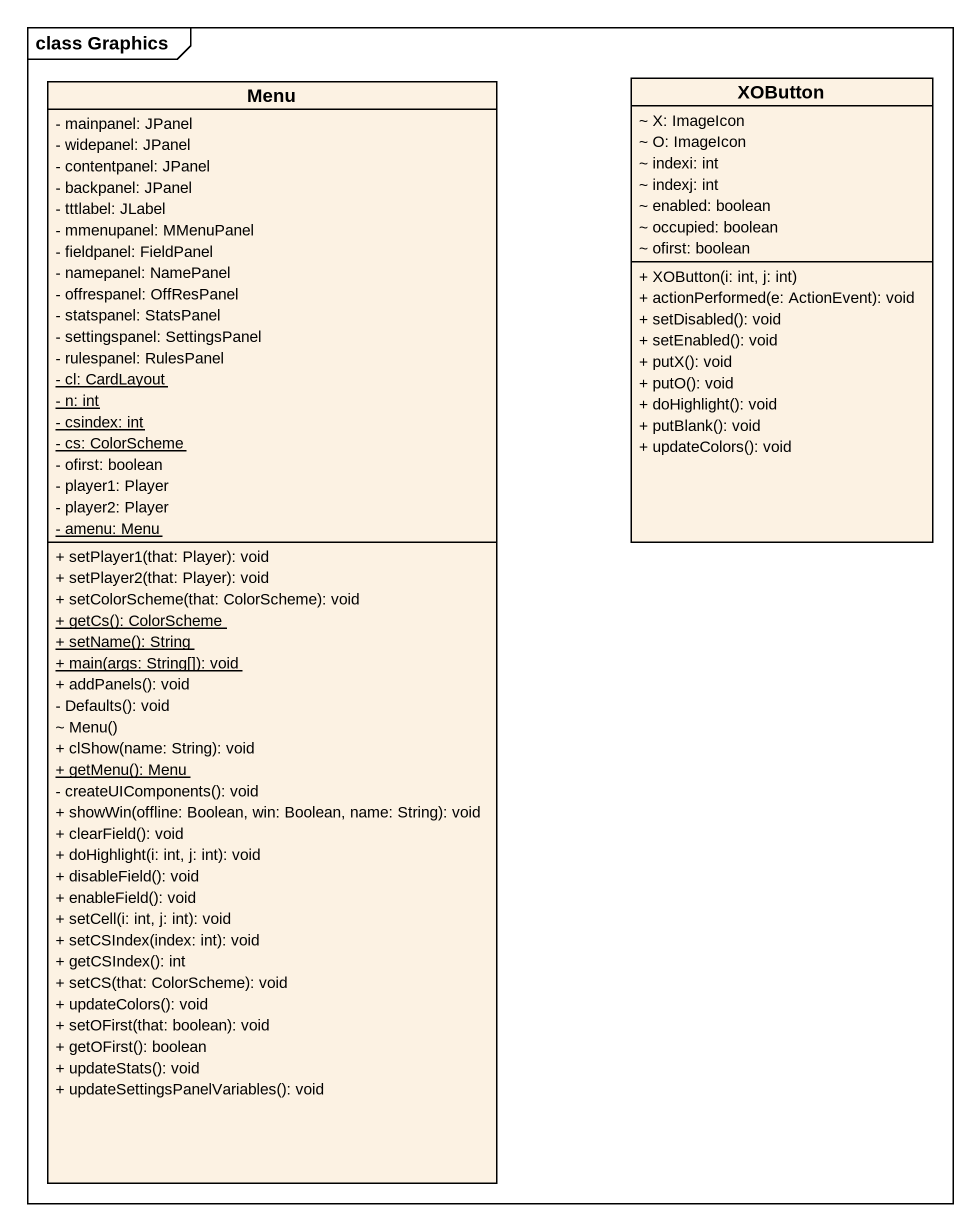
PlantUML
@startuml
mainframe class Graphics
hide circle
hide empty members
skinparam classAttributeIconSize 0
class Menu {
  - mainpanel: JPanel
  - widepanel: JPanel
  - contentpanel: JPanel
  - backpanel: JPanel
  - tttlabel: JLabel
  - mmenupanel: MMenuPanel
  - fieldpanel: FieldPanel
  - namepanel: NamePanel
  - offrespanel: OffResPanel
  - statspanel: StatsPanel
  - settingspanel: SettingsPanel
  - rulespanel: RulesPanel
  {static} - cl: CardLayout
  {static} - n: int
  {static} - csindex: int
  {static} - cs: ColorScheme
  - ofirst: boolean
  - player1: Player
  - player2: Player
  {static} - amenu: Menu
  + setPlayer1(that: Player): void
  + setPlayer2(that: Player): void
  + setColorScheme(that: ColorScheme): void
  {static} + getCs(): ColorScheme
  {static} + setName(): String
  {static} + main(args: String[]): void
  + addPanels(): void
  - Defaults(): void
  ~ Menu()
  + clShow(name: String): void
  {static} + getMenu(): Menu
  - createUIComponents(): void
  + showWin(offline: Boolean, win: Boolean, name: String): void
  + clearField(): void
  + doHighlight(i: int, j: int): void
  + disableField(): void
  + enableField(): void
  + setCell(i: int, j: int): void
  + setCSIndex(index: int): void
  + getCSIndex(): int
  + setCS(that: ColorScheme): void
  + updateColors(): void
  + setOFirst(that: boolean): void
  + getOFirst(): boolean
  + updateStats(): void
  + updateSettingsPanelVariables(): void
}
class XOButton {
  ~ X: ImageIcon
  ~ O: ImageIcon
  ~ indexi: int
  ~ indexj: int
  ~ enabled: boolean
  ~ occupied: boolean
  ~ ofirst: boolean
  + XOButton(i: int, j: int)
  + actionPerformed(e: ActionEvent): void
  + setDisabled(): void
  + setEnabled(): void
  + putX(): void
  + putO(): void
  + doHighlight(): void
  + putBlank(): void
  + updateColors(): void
}
@enduml
